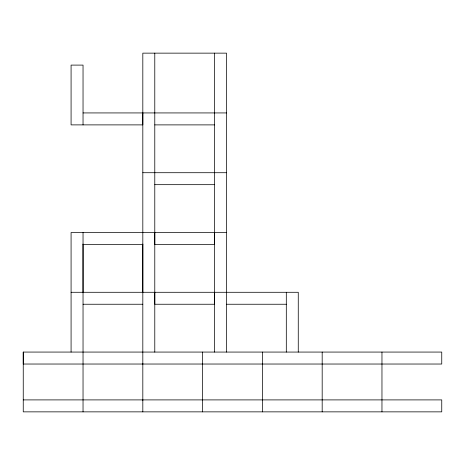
<?xml version="1.0" encoding="UTF-8"?>
<svg xmlns="http://www.w3.org/2000/svg" width="465" height="465" viewBox="0 0 465 465"><rect width="100%" height="100%" fill="white"/><g stroke="black" fill="none" stroke-linecap="round" stroke-linejoin="round"><path stroke-width="0.7" d="M23.25 352.069L23.25 364.031L441.75 364.031L441.75 352.069L23.25 352.069L23.25 411.856L441.75 411.856L441.75 399.9L23.25 399.9M83.037 292.287L83.037 232.5M142.819 400.33L142.819 363.595M142.819 292.287L142.819 53.144L226.519 53.144L226.519 352.069M142.819 112.931L142.819 124.887L71.081 124.887L71.081 65.1L83.037 65.1L83.037 124.887M154.781 292.287L154.781 304.244L214.563 304.244L214.563 292.287M154.781 232.5L154.781 244.456L214.563 244.456L214.563 232.5M83.037 112.931L226.519 112.931M154.781 124.887L214.563 124.887M142.819 172.713L226.519 172.713M154.781 184.669L214.563 184.669M226.519 232.5L71.081 232.5L71.081 352.069M83.037 244.456L142.819 244.456M71.081 292.287L298.263 292.287L298.263 352.069M83.037 304.244L142.819 304.244M226.519 304.244L286.306 304.244M381.963 352.069L381.963 411.856M322.181 352.069L322.181 411.856M286.306 292.287L286.306 352.069M262.394 352.069L262.394 411.856M214.563 53.144L214.563 352.069M202.606 352.069L202.606 411.856M154.781 53.144L154.781 352.069M142.819 244.026L142.819 364.031M142.819 399.9L142.819 411.856M83.037 244.026L83.037 411.856"/></g></svg>
